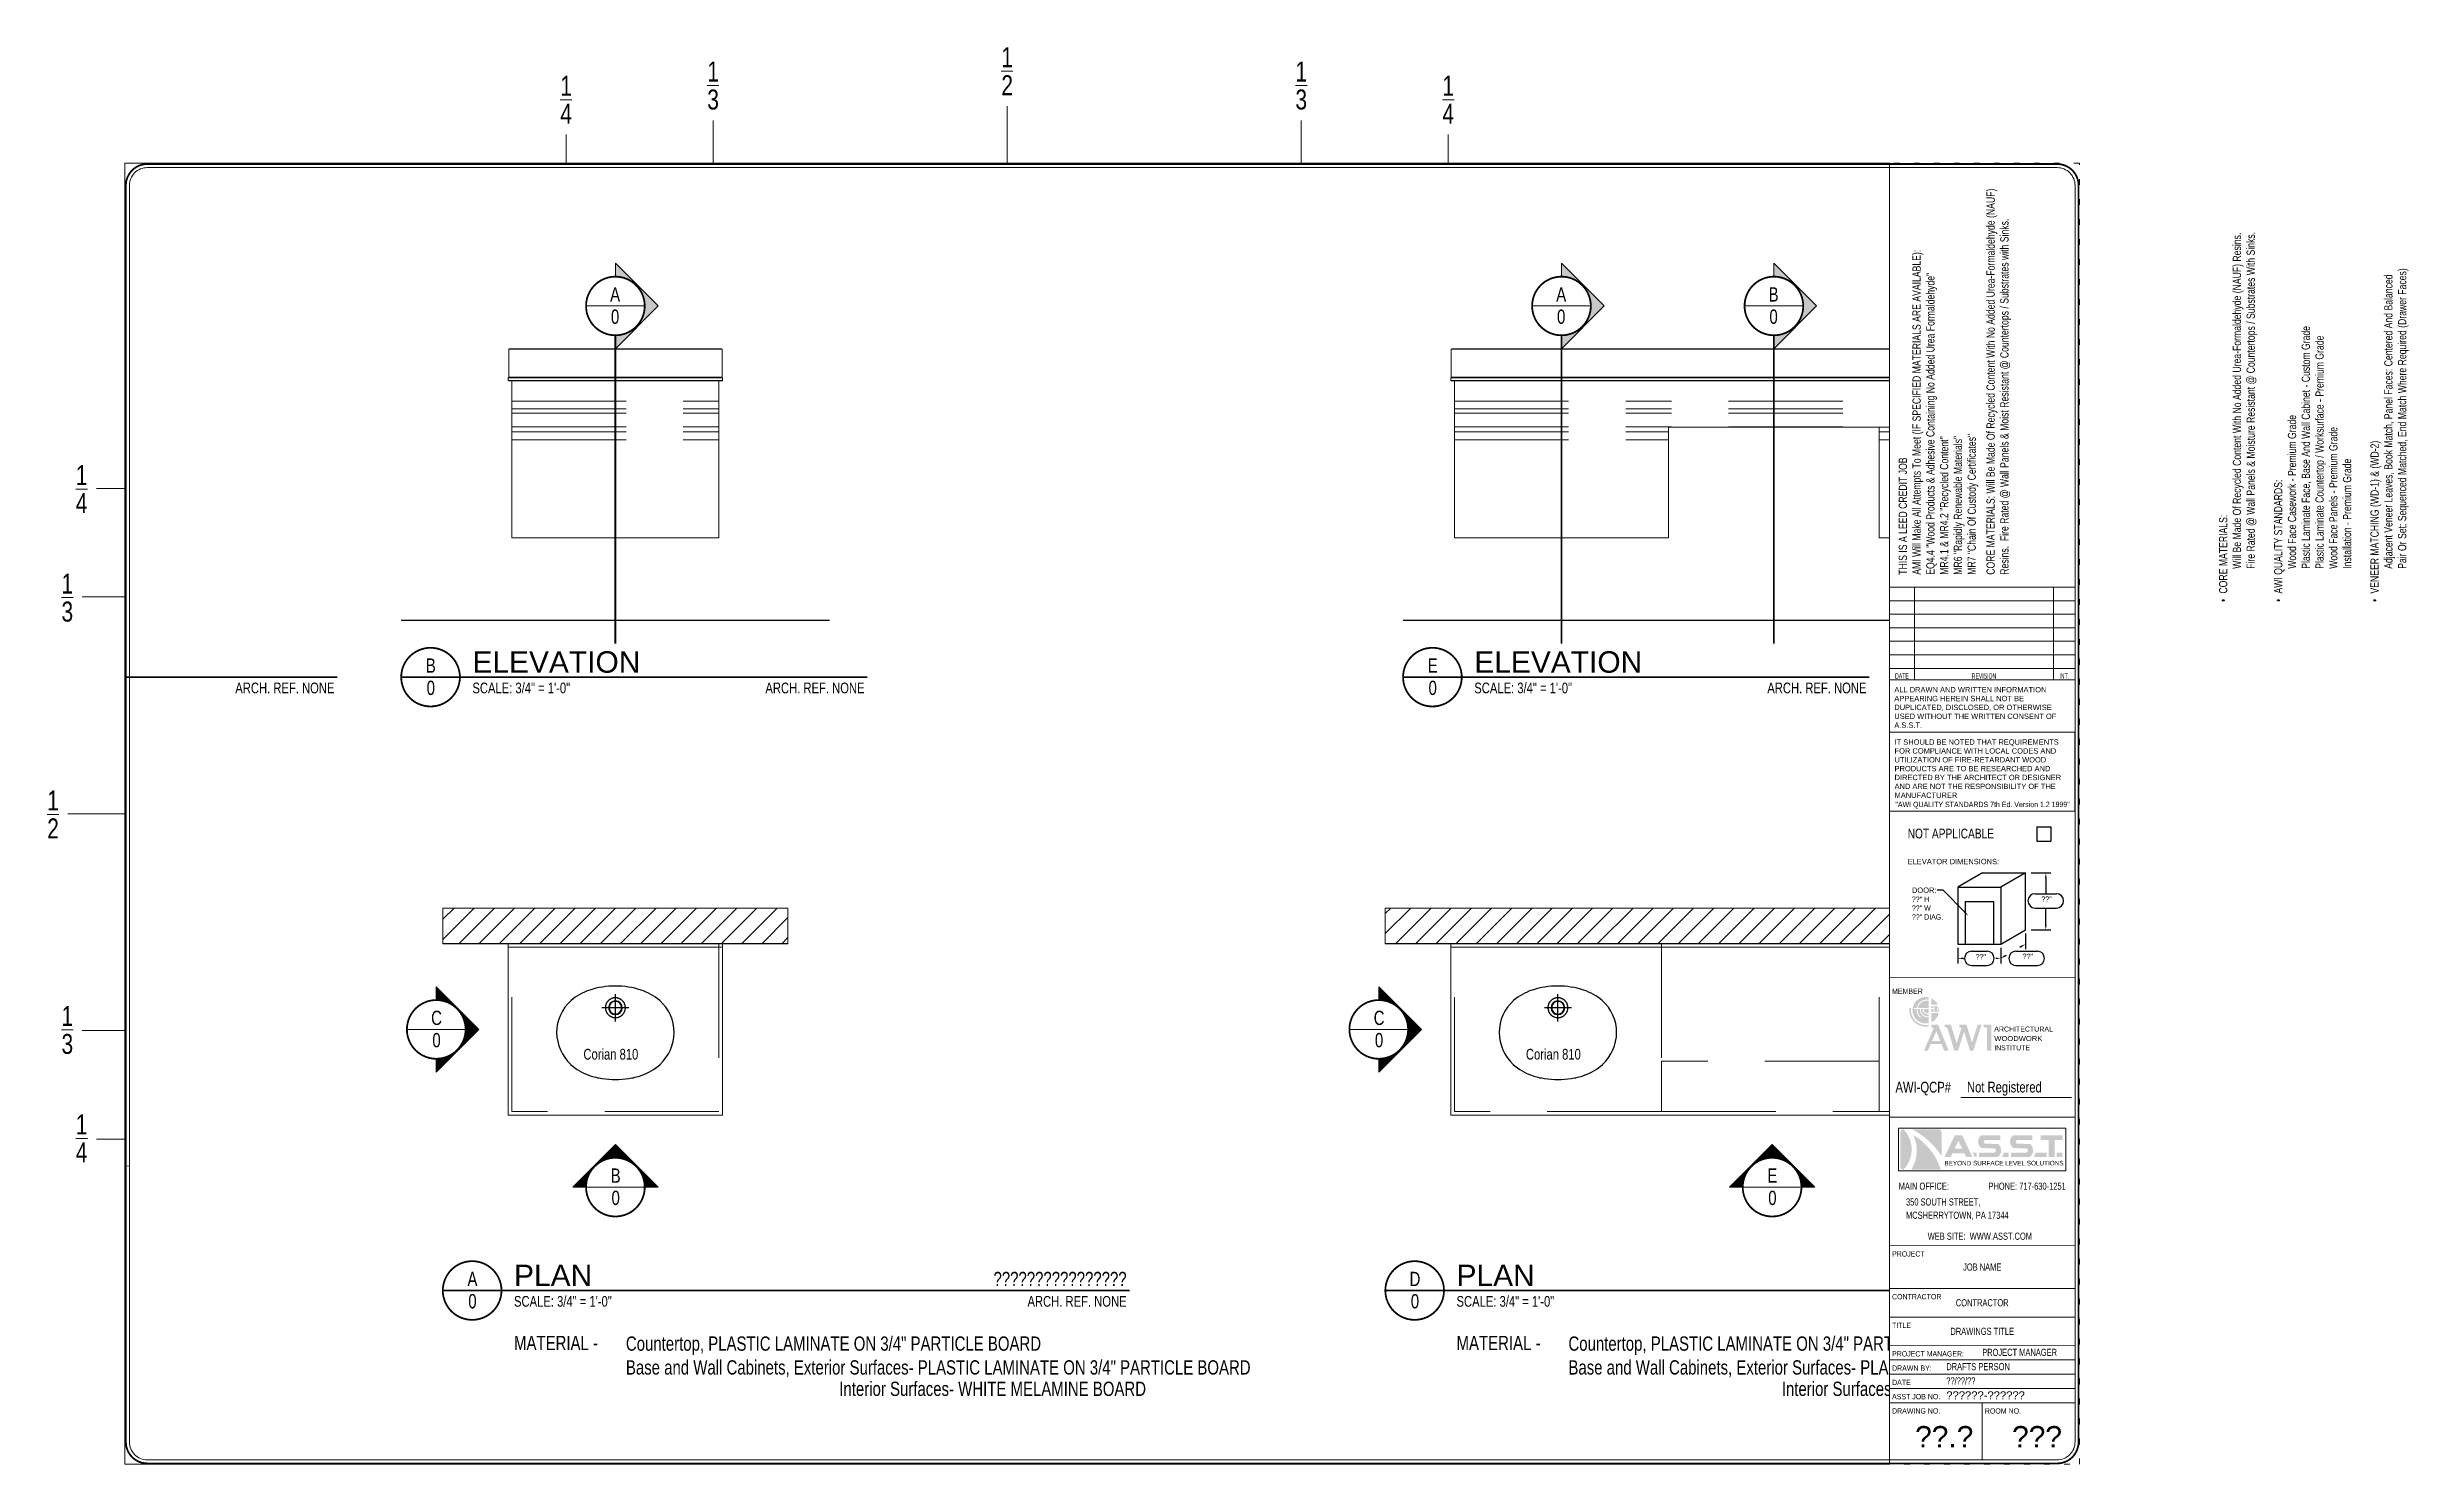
# Paper-space layout '01' of a CAD drawing. Header units: inches. Extents: x -1.4 to 40, y 0 to 24.8.
# The model-space entities are those that its viewports show. They can reach past a viewport. Long polylines and large blocks are cut down to what shows.
import ezdxf
from ezdxf.enums import TextEntityAlignment as Align

# ---------------------------------------------------------------- set-up
doc = ezdxf.new("R2010")
doc.units = ezdxf.units.IN
doc.header["$MEASUREMENT"] = 0
for name, pattern in [('CENTER', [2, 1.25, -0.25, 0.25, -0.25]), ('DASHDOT2', [0.5, 0.25, -0.125, 0, -0.125]), ('DOT', [0.25, 0, -0.25]), ('HIDDEN', [0.375, 0.25, -0.125]), ('HIDDEN2', [0.1875, 0.125, -0.0625])]:
    doc.linetypes.add(name, pattern=pattern)
doc.layers.get('Defpoints').update_dxf_attribs({"color": 253})
for name, color, linetype in [('10', 7, 'Continuous'), ('Hatch', 3, 'Continuous'), ('Hidden', 3, 'HIDDEN'), ('Text', 7, 'Continuous')]:
    doc.layers.add(name, color=color, linetype=linetype)
doc.layers.add('Key-in', color=5, linetype='HIDDEN2', lineweight=20)
doc.layers.add('Object lines', color=7, linetype='Continuous', lineweight=35)
doc.styles.add('AMI_T04', font='ARIALUNI.TTF', dxfattribs={"width": 0.75, "height": 0.5})
doc.styles.add('BOLD', font='ARIALUNI.TTF', dxfattribs={"height": 0.125})
doc.styles.add('ITALICC', font='ARIALUNI.TTF')
doc.styles.add('ROMAND', font='ARIALUNI.TTF', dxfattribs={"height": 0.125})
doc.styles.get("Standard").update_dxf_attribs({"font": 'ARIALUNI.TTF', "width": 0.75, "height": 1})
doc.styles.add('TETILE-6', font='ARIALUNI.TTF', dxfattribs={"height": 0.75})
doc.styles.add('TITLE', font='ARIALUNI.TTF', dxfattribs={"width": 0.75, "height": 0.125})

# ---------------------------------------------------------------- blocks, each defined once
blk = doc.blocks.new('A$C341531D7')
at = {"lineweight": 18}
h = blk.add_hatch(color=1, dxfattribs=at)
h.dxf.hatch_style = 1
h.paths.add_polyline_path([(0.092, -0.02, 0.414214), (0.032, -0.079), (0.032, -0.748, 0.414214), (0.092, -0.808, 0.407989)])
h.paths.add_polyline_path([(0.834, -0.079, 0.414214), (0.775, -0.02), (0.253, -0.02, -0.134756), (0.834, -0.541)])
h = blk.add_hatch(color=256, dxfattribs=at)
h.dxf.hatch_style = 1
h.paths.add_polyline_path([(0.284, -0.133, -0.261632), (0.243, -0.808), (0.82, -0.808, 0.182883)])
h = blk.add_hatch(color=256, dxfattribs=at)
h.dxf.hatch_style = 1
h.paths.add_polyline_path([(1.235, -0.139), (1.091, -0.139), (0.89, -0.564), (1.011, -0.564), (1.046, -0.491), (1.28, -0.491), (1.314, -0.564), (1.435, -0.564)])
h.paths.add_polyline_path([(1.238, -0.401), (1.088, -0.401), (1.163, -0.242)], flags=16)
h.paths.add_polyline_path([(1.515, -0.474), (1.437, -0.474), (1.479, -0.564), (1.515, -0.564)])
h.paths.add_polyline_path([(1.938, -0.31), (1.695, -0.301, -0.922814), (1.682, -0.229), (1.978, -0.229), (1.978, -0.139), (1.607, -0.139, 0.501899), (1.607, -0.385), (1.849, -0.395, -0.917256), (1.864, -0.474), (1.562, -0.474), (1.562, -0.564), (1.927, -0.564, 0.489974)])
h.paths.add_polyline_path([(2.138, -0.474), (2.045, -0.474, -0.116798), (2.004, -0.564), (2.138, -0.564)])
h.paths.add_polyline_path([(2.559, -0.31), (2.317, -0.301, -0.922814), (2.303, -0.229), (2.6, -0.229), (2.6, -0.139), (2.228, -0.139, 0.501899), (2.228, -0.385), (2.471, -0.395, -0.917256), (2.486, -0.474), (2.184, -0.474), (2.184, -0.564), (2.548, -0.564, 0.489974)])
h.paths.add_polyline_path([(2.878, -0.474), (2.666, -0.474, -0.116798), (2.626, -0.564), (2.878, -0.564)])
h.paths.add_polyline_path([(3.035, -0.229), (3.188, -0.229), (3.188, -0.139), (2.76, -0.139), (2.76, -0.229), (2.919, -0.229), (2.919, -0.564), (3.035, -0.564)])
h.paths.add_polyline_path([(3.187, -0.474), (3.071, -0.474), (3.071, -0.564), (3.187, -0.564)], flags=17)
at = {"layer": 'Defpoints', "lineweight": 18}
blk.add_lwpolyline([(0, 0), (3.25, 0), (3.25, -0.83), (0, -0.83)], close=True, dxfattribs=at)
at = {"lineweight": 18, "insert": (0.89, -0.636), "char_height": 0.0886, "attachment_point": 1, "style": 'ITALICC'}
blk.add_mtext_dynamic_manual_height_columns('BEYOND SURFACE LEVEL SOLUTIONS', width=2.35951, gutter_width=0.625, heights=[0], dxfattribs=at)
blk = doc.blocks.new('TITLE BLOCK')
at = {"layer": 'Text', "lineweight": 18}
h = blk.add_hatch(color=8, dxfattribs=at)
h.paths.add_polyline_path([(-2.558, 8.087), (-2.595, 8.087), (-2.595, 8.049), (-2.558, 8.049)])
h.paths.add_polyline_path([(-2.595, 8.032), (-2.595, 7.981), (-2.558, 7.981), (-2.558, 8.032)])
h.paths.add_polyline_path([(-2.491, 8.087), (-2.54, 8.087), (-2.54, 7.981), (-2.491, 7.981)])
h.paths.add_polyline_path([(-2.473, 7.981), (-2.462, 7.981, 0.116291), (-2.473, 8.087)])
h.paths.add_polyline_path([(-2.595, 7.963), (-2.595, 7.799, 0.23887), (-2.465, 7.963)])
h.paths.add_polyline_path([(-2.595, 8.105), (-2.491, 8.105), (-2.491, 8.125, 0.155626), (-2.595, 8.22)])
h.paths.add_polyline_path([(-2.793, 8.032), (-2.833, 8.032, 0.246007), (-2.775, 7.889), (-2.786, 7.875, -0.243238), (-2.851, 8.032), (-2.897, 8.032), (-2.897, 8.049), (-2.848, 8.049, -0.405162), (-2.639, 8.197), (-2.639, 8.236, 1.262131), (-2.639, 7.784), (-2.639, 7.888, -0.494327)])
h.paths.add_polyline_path([(-2.639, 7.906), (-2.639, 7.941, -0.549102), (-2.741, 8.032), (-2.775, 8.032, 0.507276)], flags=17)
h.paths.add_polyline_path([(-2.639, 8.032), (-2.723, 8.032, 0.591049), (-2.639, 7.96)], flags=16)
h.paths.add_polyline_path([(-2.639, 8.049), (-2.639, 8.179, 0.404064), (-2.83, 8.049)], flags=17)
h.paths.add_polyline_path([(-2.639, 7.728), (-2.639, 7.756, -0.475909), (-2.951, 8.01), (-2.951, 8.049), (-2.979, 8.049), (-2.979, 8.01, 0.469811)])
h = blk.add_hatch(color=8, dxfattribs=at)
h.paths.add_polyline_path([(-2.418, 7.422), (-2.37, 7.303), (-2.29, 7.303), (-2.475, 7.757), (-2.595, 7.757), (-2.595, 7.709), (-2.576, 7.709, -0.540921), (-2.559, 7.682), (-2.724, 7.303), (-2.655, 7.303), (-2.603, 7.422)])
h.paths.add_polyline_path([(-2.438, 7.471), (-2.581, 7.471), (-2.507, 7.641)], flags=16)
h.paths.add_polyline_path([(-2.252, 7.757), (-2.358, 7.757), (-2.358, 7.709), (-2.331, 7.709, -0.328666), (-2.312, 7.695), (-2.191, 7.303), (-2.125, 7.303), (-2.021, 7.638), (-1.917, 7.303), (-1.858, 7.303), (-1.717, 7.757), (-1.782, 7.757), (-1.881, 7.441), (-1.979, 7.757), (-2.106, 7.757), (-2.106, 7.709), (-2.09, 7.709, -0.505269), (-2.072, 7.684), (-2.151, 7.43)])
h.paths.add_polyline_path([(-1.617, 7.303), (-1.546, 7.303), (-1.546, 7.757), (-1.675, 7.757), (-1.675, 7.709), (-1.637, 7.709, -0.414214), (-1.617, 7.69)])
at = {"layer": 'Text'}
for p, q in [((-0.749, 11.222), (-0.499, 11.222)), ((-0.749, 11.222), (-0.499, 11.222)), ((-0.749, 11.222), (-0.749, 10.972)), ((-0.749, 11.222), (-0.749, 10.972)), ((-0.499, 11.222), (-0.499, 10.972)), ((-0.499, 11.222), (-0.499, 10.972)), ((-0.749, 10.972), (-0.499, 10.972)), ((-1.696, 10.416), (-2.129, 10.166)), ((-1.696, 10.416), (-0.946, 10.416)), ((-0.946, 10.416), (-1.379, 10.166)), ((-0.946, 9.416), (-0.946, 10.416)), ((-0.946, 9.416), (-0.946, 10.416)), ((-0.844, 10.416), (-0.5, 10.416)), ((-0.844, 10.416), (-0.5, 10.416)), ((-2.385, 10.112), (-2.494, 10.112)), ((-2.385, 10.112), (-2.494, 10.112)), ((-2.01, 9.727), (-2.385, 10.112)), ((-2.129, 10.166), (-1.379, 10.166)), ((-2.129, 10.166), (-2.129, 9.166)), ((-1.379, 10.166), (-1.379, 9.166)), ((-0.778, 10.05), (-0.403, 10.05)), ((-0.59, 10.326), (-0.59, 10.05)), ((-2.004, 9.916), (-2.004, 9.166)), ((-2.004, 9.916), (-2.004, 9.166)), ((-2.004, 9.916), (-1.504, 9.916)), ((-2.004, 9.916), (-1.504, 9.916)), ((-1.504, 9.916), (-1.504, 9.166)), ((-0.778, 9.8), (-0.403, 9.8)), ((-0.59, 9.506), (-0.59, 9.8)), ((-2.129, 9.166), (-1.379, 9.166)), ((-2.129, 9.166), (-1.379, 9.166)), ((-2.129, 9.103), (-2.129, 8.829)), ((-2.129, 9.103), (-2.129, 8.829)), ((-1.379, 9.166), (-0.946, 9.416)), ((-1.379, 9.166), (-0.946, 9.416)), ((-1.379, 9.103), (-1.379, 8.829)), ((-1.379, 9.103), (-1.379, 8.829)), ((-1.024, 9.124), (-1.046, 9.111)), ((-1.024, 9.124), (-1.046, 9.111)), ((-0.946, 9.353), (-0.946, 9.079)), ((-0.946, 9.353), (-0.946, 9.079)), ((-0.844, 9.416), (-0.5, 9.416)), ((-0.844, 9.416), (-0.5, 9.416)), ((-2.039, 8.919), (-2.013, 8.919)), ((-2.039, 8.919), (-2.013, 8.919)), ((-1.888, 9.044), (-1.619, 9.044)), ((-1.888, 8.794), (-1.619, 8.794)), ((-1.301, 8.964), (-1.278, 8.977)), ((-1.301, 8.964), (-1.278, 8.977)), ((-1.112, 9.044), (-0.737, 9.044)), ((-1.112, 8.794), (-0.737, 8.794))]:
    blk.add_line(p, q, dxfattribs=at)
at = {"layer": 'Text', "color": 1, "lineweight": 13}
blk.add_line((-2.078, 6.485), (-0.142, 6.485), dxfattribs=at)
at = {"layer": 'Text'}
for centre, start, end in [((-0.778, 9.925), 90, 270), ((-0.403, 9.925), 270, 90), ((-1.888, 8.919), 90, 270), ((-1.619, 8.919), 270, 90), ((-1.112, 8.919), 90, 270), ((-0.737, 8.919), 270, 90)]:
    blk.add_arc(centre, 0.125, start, end, dxfattribs=at)
for points in [[(-0.605, 10.326), (-0.575, 10.326), (-0.59, 10.416)], [(-0.605, 10.326), (-0.575, 10.326), (-0.59, 10.416)], [(-1.999, 9.738), (-2.021, 9.717), (-1.947, 9.663)], [(-1.999, 9.738), (-2.021, 9.717), (-1.947, 9.663)], [(-1.031, 9.137), (-1.016, 9.111), (-0.946, 9.169)], [(-1.031, 9.137), (-1.016, 9.111), (-0.946, 9.169)], [(-0.605, 9.506), (-0.575, 9.506), (-0.59, 9.416)], [(-0.605, 9.506), (-0.575, 9.506), (-0.59, 9.416)], [(-2.039, 8.934), (-2.039, 8.904), (-2.129, 8.919)], [(-2.039, 8.934), (-2.039, 8.904), (-2.129, 8.919)], [(-1.469, 8.934), (-1.469, 8.904), (-1.379, 8.919)], [(-1.469, 8.934), (-1.469, 8.904), (-1.379, 8.919)], [(-1.308, 8.977), (-1.293, 8.951), (-1.379, 8.919)], [(-1.308, 8.977), (-1.293, 8.951), (-1.379, 8.919)]]:
    blk.add_solid(points, dxfattribs=at)
at = {"lineweight": 18, "xscale": 0.9, "yscale": 0.9, "zscale": 0.9}
blk.add_blockref('A$C341531D7', (-3.166, 5.946), dxfattribs=at)
at = {"layer": 'Text', "lineweight": 13, "style": 'BOLD'}
for s, height, p in [('ALL DRAWN AND WRITTEN INFORMATION', 0.09375, (-3.242, 13.576)), ('APPEARING HEREIN SHALL NOT BE', 0.09375, (-3.242, 13.421)), ('DUPLICATED, DISCLOSED, OR OTHERWISE', 0.09375, (-3.242, 13.266)), ('A.S.S.T.', 0.0938, (-3.242, 12.955)), ('USED WITHOUT THE WRITTEN CONSENT OF', 0.09375, (-3.242, 13.11)), ('UTILIZATION OF FIRE-RETARDANT WOOD', 0.09375, (-3.238, 12.349)), ('FOR COMPLIANCE WITH LOCAL CODES AND', 0.09375, (-3.238, 12.504)), ('IT SHOULD BE NOTED THAT REQUIREMENTS', 0.09375, (-3.238, 12.659)), ('PRODUCTS ARE TO BE RESEARCHED AND', 0.09375, (-3.238, 12.194)), ('DIRECTED BY THE ARCHITECT OR DESIGNER', 0.09375, (-3.238, 12.039)), ('AND ARE NOT THE RESPONSIBILITY OF THE', 0.09375, (-3.238, 11.883)), ('MANUFACTURER', 0.09375, (-3.238, 11.728))]:
    blk.add_text(s, height=height, dxfattribs=at).set_placement(p)
at = {"layer": 'Text', "color": 1, "lineweight": 13, "width": 0.55}
for s, p in [('DATE', (-3.109, 13.816)), ('REVISION', (-1.672, 13.816)), ('INT.', (-0.266, 13.816))]:
    blk.add_text(s, height=0.0938, dxfattribs=at).set_placement(p, align=Align.CENTER)
at = {"layer": 'Text', "lineweight": 13, "style": 'TITLE', "width": 0.75}
blk.add_text('"AWI QUALITY STANDARDS 7th Ed. Version 1.2 1999"', height=0.09375, dxfattribs=at).set_placement((-3.223, 11.567))
at = {"layer": 'Text', "style": 'ITALICC', "width": 0.75}
blk.add_text('NOT APPLICABLE', height=0.16968, dxfattribs=at).set_placement((-3.008, 11.019))
at = {"layer": 'Text', "style": 'ROMAND'}
for s, height, p in [('ELEVATOR DIMENSIONS:', 0.09375, (-3.008, 10.567)), ('DOOR:', 0.0938, (-2.933, 10.065))]:
    blk.add_text(s, height=height, dxfattribs=at).set_placement(p)
at = {"layer": 'Text', "color": 1, "lineweight": 13, "width": 0.75}
for s, height, p in [('MEMBER', 0.0938, (-3.282, 8.297)), ('PROJECT', 0.0938, (-3.282, 3.698)), ('CONTRACTOR', 0.0938, (-3.282, 2.948)), ('TITLE', 0.0938, (-3.282, 2.448)), ('PROJECT MANAGER:', 0.09375, (-3.282, 1.948)), ('DRAWN BY:', 0.0938, (-3.282, 1.698)), ('ASST JOB NO.', 0.09375, (-3.282, 1.198)), ('DATE', 0.0938, (-3.282, 1.448)), ('DRAWING NO.', 0.09375, (-3.282, 0.948)), ('ROOM NO.', 0.0938, (-1.657, 0.948))]:
    blk.add_text(s, height=height, dxfattribs=at).set_placement(p)
at = {"layer": 'Text', "color": 8, "lineweight": 18, "style": 'TETILE-6'}
for s, height, width, p, p2 in [('ARCHITECTURAL', 0.08789, 0.995567, (-1.492, 7.637), (-0.466, 7.637)), ('WOODWORK', 0.0879, 1.082849, (-1.492, 7.471), (-0.65, 7.471)), ('INSTITUTE', 0.0879, 0.986899, (-1.492, 7.309), (-0.866, 7.309))]:
    blk.add_text(s, height=height, dxfattribs=dict(at, width=width)).set_placement(p, p2, align=Align.FIT)
at = {"layer": 'Text', "color": 1, "lineweight": 13, "width": 0.75}
for s, height, p in [('AWI-QCP#', 0.1875, (-2.736, 6.639)), ('WEB SITE:  WWW.ASST.COM', 0.125, (-1.744, 4.054))]:
    blk.add_text(s, height=height, dxfattribs=at).set_placement(p, align=Align.MIDDLE)
at = {"layer": 'Text', "color": 8, "lineweight": 13, "width": 0.75}
for s, p in [('MAIN OFFICE:                   PHONE: 717-630-1251', (-3.166, 4.93)), ('350 SOUTH STREET,', (-3.037, 4.654)), ('MCSHERRYTOWN, PA 17344', (-3.037, 4.421))]:
    blk.add_text(s, height=0.125, dxfattribs=at).set_placement(p, align=Align.MIDDLE_LEFT)
blk = doc.blocks.new('A$C75D17F70')
at = {"layer": 'Key-in', "color": 2, "linetype": 'Continuous', "lineweight": 18}
for p in [(0, 1.75), (0, 1.25), (-1.75, 0), (-1.25, 0), (-0.75, 0), (0, 0.75), (0, 0), (0.75, 0), (1.25, 0), (1.75, 0), (0, -0.75), (0, -1.25), (0, -1.75)]:
    blk.add_point(p, dxfattribs=at)
blk = doc.blocks.new('*U89')
at = {"layer": '10', "linetype": 'Continuous'}
for centre, major_axis, start_param, end_param in [((-2.38, -3.43), (0, -5.85), 3.854075, 4.72122), ((-1.15, -4.91), (0, -7.78), 3.462316, 3.850012), ((-0.11, -8.11), (0, -11.14), 3.131476, 3.46003), ((0, 0), (0, -0.959), 0, 6.283175), ((0, 0), (0, -0.894), 0, 6.283175), ((0.11, -8.11), (0, 11.14), 5.964748, 6.293302), ((1.15, -4.91), (0, 7.78), 5.574766, 5.962462), ((2.38, -3.43), (0, 5.85), 4.703558, 5.570703), ((-2, -3.39), (0, -6.23), 4.725916, 5.529821), ((2, -3.39), (0, 6.23), 3.894957, 4.698862), ((-1.32, -2.58), (0, -7.29), 5.536268, 5.964129), ((-0.56, -0.36), (0, -9.64), 5.961498, 6.147802), ((0.03, 3.76), (0, -13.8), 6.145856, 6.280801), ((-0.03, 3.76), (0, 13.8), 3.143977, 3.278922), ((0.56, -0.36), (0, 9.64), 3.276976, 3.46328), ((1.32, -2.58), (0, 7.29), 3.460649, 3.88851)]:
    blk.add_ellipse(centre, major_axis=major_axis, ratio=0.999511, start_param=start_param, end_param=end_param, dxfattribs=at)
for points, knots in [([(0.08, 1.39), (0.05, 1.39), (-0.01, 1.39), (-0.1, 1.39), (-0.18, 1.38), (-0.25, 1.37), (-0.32, 1.36), (-0.4, 1.34), (-0.48, 1.31), (-0.57, 1.27), (-0.66, 1.23), (-0.76, 1.17), (-0.85, 1.1), (-0.95, 1.02), (-1.04, 0.93), (-1.11, 0.84), (-1.18, 0.76), (-1.23, 0.67), (-1.28, 0.57), (-1.32, 0.47), (-1.35, 0.36), (-1.38, 0.25), (-1.39, 0.16), (-1.4, 0.08), (-1.4, 0.03), (-1.4, 0)], [0, 0, 0, 0, 0.042198, 0.07968, 0.113078, 0.144629, 0.176823, 0.210996, 0.248435, 0.290372, 0.337189, 0.386632, 0.438571, 0.494804, 0.552153, 0.602591, 0.648109, 0.692395, 0.738741, 0.790089, 0.842757, 0.889239, 0.930291, 0.966877, 1, 1, 1, 1]), ([(1.4, 0), (1.4, 0.03), (1.4, 0.08), (1.39, 0.16), (1.38, 0.25), (1.35, 0.36), (1.32, 0.46), (1.28, 0.57), (1.23, 0.67), (1.17, 0.76), (1.11, 0.85), (1.04, 0.93), (0.96, 1.01), (0.86, 1.09), (0.77, 1.16), (0.67, 1.22), (0.57, 1.27), (0.47, 1.31), (0.36, 1.35), (0.26, 1.37), (0.17, 1.38), (0.11, 1.39), (0.08, 1.39)], [0, 0, 0, 0, 0.036174, 0.07551, 0.119045, 0.167956, 0.221928, 0.276802, 0.329212, 0.379673, 0.42972, 0.481701, 0.538248, 0.59848, 0.656082, 0.709119, 0.758974, 0.811189, 0.866318, 0.916486, 0.960607, 1, 1, 1, 1]), ([(-1.4, 0), (-1.4, -0.01), (-1.4, -0.05), (-1.4, -0.09), (-1.39, -0.14), (-1.38, -0.19), (-1.37, -0.26), (-1.36, -0.32), (-1.34, -0.4), (-1.31, -0.48), (-1.28, -0.56), (-1.24, -0.64), (-1.19, -0.72), (-1.14, -0.81), (-1.07, -0.89), (-1, -0.97), (-0.93, -1.04), (-0.85, -1.1), (-0.78, -1.15), (-0.7, -1.2), (-0.61, -1.25), (-0.5, -1.3), (-0.38, -1.34), (-0.23, -1.38), (-0.13, -1.39), (-0.07, -1.39)], [0, 0, 0, 0, 0.019836, 0.041551, 0.065451, 0.091835, 0.121007, 0.153274, 0.188963, 0.228223, 0.270163, 0.31328, 0.358287, 0.405844, 0.456315, 0.509319, 0.557475, 0.600147, 0.642319, 0.687071, 0.736603, 0.792315, 0.853985, 0.922751, 1, 1, 1, 1]), ([(-0.07, -1.39), (-0.02, -1.39), (0.08, -1.39), (0.22, -1.38), (0.35, -1.35), (0.46, -1.32), (0.55, -1.28), (0.64, -1.23), (0.71, -1.19), (0.78, -1.15), (0.83, -1.11), (0.89, -1.07), (0.93, -1.03), (0.99, -0.98), (1.04, -0.93), (1.09, -0.86), (1.15, -0.79), (1.21, -0.7), (1.26, -0.59), (1.31, -0.48), (1.36, -0.34), (1.39, -0.17), (1.4, -0.06), (1.4, 0)], [0, 0, 0, 0, 0.069703, 0.132234, 0.188556, 0.23953, 0.285998, 0.328372, 0.365994, 0.399276, 0.429533, 0.458125, 0.486498, 0.516401, 0.549642, 0.58668, 0.627807, 0.674003, 0.726187, 0.784435, 0.848745, 0.919998, 1, 1, 1, 1])]:
    blk.add_open_spline(points, degree=3, knots=knots, dxfattribs=at)
at = {"layer": 'Defpoints', "linetype": 'CENTER'}
for p, q in [((1.9, 0), (-1.89, 0)), ((0, -1.91), (0, 1.91))]:
    blk.add_line(p, q, dxfattribs=at)
at = {"layer": 'Defpoints'}
blk.add_point((0, 0), dxfattribs=at)
at = {"layer": 'Defpoints', "insert": (-4.48, -5.76), "char_height": 1.5, "width": 11.2599, "attachment_point": 1}
blk.add_mtext('Corian 810', dxfattribs=at)
blk = doc.blocks.new('*U104')
at = {"layer": 'Key-in', "linetype": 'Continuous'}
h = blk.add_hatch(dxfattribs=at)
h.set_pattern_fill('ANSI37', scale=0.0625, style=0)
h.set_pattern_definition([(45, (-4e-08, -0.626626), (-0.00552427, 0.00552427), []), (135, (-4e-08, -0.626626), (-0.00552427, -0.00552427), [])])
h.paths.add_polyline_path([(0, 0.374), (-0.374, 0), (-0.257, 0), (-0.257, 0), (-0.257, 0, -0.414214), (0, 0.257, -0.414214), (0.257, 0), (0.374, 0)])
at = {"layer": 'Key-in', "color": 7, "linetype": 'Continuous'}
for p, q in [((0, 0.374), (-0.374, 0)), ((0, 0.374), (0.374, 0)), ((-0.256, 0), (-0.374, 0)), ((0.256, 0), (0.374, 0))]:
    blk.add_line(p, q, dxfattribs=at)
at = {"layer": 'Key-in', "color": 7, "linetype": 'Continuous', "const_width": 0.0156}
blk.add_lwpolyline([(0, 0.257, 1), (0, -0.257, 1), (0, 0.257, 1)], format="xyb", dxfattribs=at)
at = {"layer": 'Key-in', "color": 7, "linetype": 'Continuous'}
blk.add_circle((0, 0), 0.256, dxfattribs=at)
blk = doc.blocks.new('*U106')
at = {"layer": 'Key-in', "linetype": 'Continuous'}
h = blk.add_hatch(dxfattribs=at)
h.set_pattern_fill('ANSI37', scale=0.0625, angle=-90, style=0)
h.set_pattern_definition([(315, (-0.626626, 6e-08), (0.00552427, 0.00552427), []), (45, (-0.626626, 6e-08), (-0.00552427, 0.00552427), [])])
h.paths.add_polyline_path([(0.374, 0), (0, 0.374), (0, 0.257), (0, 0.257), (0, 0.257, -0.414214), (0.257, 0, -0.414214), (0, -0.257), (0, -0.374)])
at = {"layer": 'Key-in', "color": 7, "linetype": 'Continuous'}
for p, q in [((0, 0.256), (0, 0.374)), ((0.374, 0), (0, 0.374)), ((0.374, 0), (0, -0.374)), ((0, -0.256), (0, -0.374))]:
    blk.add_line(p, q, dxfattribs=at)
at = {"layer": 'Key-in', "color": 7, "linetype": 'Continuous', "const_width": 0.0156}
blk.add_lwpolyline([(0.257, 0, 1), (-0.257, 0, 1), (0.257, 0, 1)], format="xyb", dxfattribs=at)
at = {"layer": 'Key-in', "color": 7, "linetype": 'Continuous'}
blk.add_circle((0, 0), 0.256, dxfattribs=at)

msp = doc.modelspace()

# ---------------------------------------------------------------- hatches: boundary and pattern name
at = {"layer": 'Hatch', "lineweight": 18}
h = msp.add_hatch(dxfattribs=at)
h.set_pattern_fill('ANSI31', color=6, scale=16)
h.set_pattern_definition([(45, (0, -33.0923), (-1.4142136, 1.4142136), [])])
h.paths.add_polyline_path([(149.91774, 387.10244), (149.91774, 382.10244), (198.26213, 382.10244), (198.26213, 387.10244)])
h = msp.add_hatch(dxfattribs=at)
h.set_pattern_fill('ANSI31', color=6, scale=16)
h.set_pattern_definition([(45, (40.6744, -33.0923), (-1.4142136, 1.4142136), [])])
h.paths.add_polyline_path([(381.09964, 382.10244), (381.09964, 382.10244), (381.09964, 358.60244), (381.09964, 341.53243), (386.09964, 341.53243), (386.09964, 387.10244), (281.92745, 387.10244), (281.92745, 382.10244)])
at = {"layer": 'Key-in', "linetype": 'Continuous'}
for points in [[(174.08993, 475.54342), (174.08993, 477.42183), (180.07716, 471.4346), (174.08993, 465.44737), (174.08993, 467.32579, 0.414213564), (178.19875, 471.4346, 0.414213542)], [(306.59964, 475.54342), (306.59964, 477.42183), (312.58687, 471.4346), (306.59964, 465.44737), (306.59964, 467.32579, 0.414213564), (310.70845, 471.4346, 0.414213542)], [(336.34964, 475.54342), (336.34964, 477.42183), (342.33687, 471.4346), (336.34964, 465.44737), (336.34964, 467.32579, 0.414213564), (340.45845, 471.4346, 0.414213542)]]:
    msp.add_hatch(color=7, dxfattribs=at).paths.add_polyline_path(points)

# ---------------------------------------------------------------- linework, layer by layer
at = {"linetype": 'Continuous'}
for p, q in [((144.08994, 427.44737), (204.08994, 427.44737)), ((284.4127, 427.44737), (381.09964, 427.44737)), ((198.26213, 382.10244), (149.91774, 382.10244)), ((381.09964, 382.10244), (281.92745, 382.10244))]:
    msp.add_line(p, q, dxfattribs=at)
at = {"layer": '10', "lineweight": 18}
for p, q in [((189.02744, 465.38487), (159.15244, 465.38487)), ((381.09964, 465.38487), (291.16214, 465.38487)), ((159.08994, 461.38487), (189.08994, 461.38487)), ((159.08994, 461.00987), (189.08994, 461.00987)), ((291.09964, 461.38487), (381.09964, 461.38487)), ((291.09964, 461.00987), (381.09964, 461.00987)), ((321.59964, 438.94737), (321.59964, 454.44737)), ((321.59964, 454.44737), (381.09964, 454.44737)), ((351.09964, 438.94737), (351.09964, 454.44737))]:
    msp.add_line(p, q, dxfattribs=at)
at = {"layer": '10', "color": 3, "linetype": 'DASHDOT2', "lineweight": 18}
for p, q in [((159.58994, 458.08722), (188.58994, 458.08722)), ((159.58994, 457.04889), (188.58994, 457.04889)), ((291.59964, 458.08722), (381.09964, 458.08722)), ((291.59964, 457.04889), (381.09964, 457.04889)), ((159.58994, 456.4156), (188.58994, 456.4156)), ((159.58994, 454.49496), (188.58994, 454.49496)), ((159.58994, 453.80955), (188.58994, 453.80955)), ((291.59964, 456.4156), (381.09964, 456.4156)), ((291.59964, 454.49496), (381.09964, 454.49496)), ((291.59964, 453.80955), (321.59964, 453.80955)), ((351.09964, 453.80955), (381.09964, 453.80955)), ((159.58994, 452.70158), (188.58994, 452.70158)), ((291.59964, 452.70158), (321.59964, 452.70158)), ((351.09964, 452.70158), (381.09964, 452.70158))]:
    msp.add_line(p, q, dxfattribs=at)
at = {"layer": '10', "lineweight": 18}
for points in [[(189.02744, 461.44737), (159.15244, 461.44737), (159.15244, 465.38487), (159.21494, 465.44737), (188.96494, 465.44737), (189.02744, 465.38487)], [(381.09964, 461.44737), (291.16214, 461.44737), (291.16214, 465.38487), (291.22464, 465.44737), (381.09964, 465.44737), (381.09964, 465.38487)], [(189.02744, 461.44737), (159.15244, 461.44737), (159.08994, 461.38487), (159.08994, 461.00987), (159.15244, 460.94737), (189.02744, 460.94737), (189.08994, 461.00987), (189.08994, 461.38487)], [(188.58994, 460.94737), (159.58994, 460.94737), (159.58994, 438.94737), (188.58994, 438.94737)], [(381.09964, 461.44737), (291.16214, 461.44737), (291.09964, 461.38487), (291.09964, 461.00987), (291.16214, 460.94737), (381.09964, 460.94737), (381.09964, 461.00987), (381.09964, 461.38487)], [(159.08994, 358.10244), (159.08994, 382.10244), (189.08994, 382.10244), (189.08994, 358.10244)], [(159.08994, 381.60244), (159.08994, 382.10244), (189.08994, 382.10244), (189.08994, 381.60244)], [(291.09964, 358.10244), (291.09964, 382.10244), (381.09964, 382.10244), (381.09964, 358.10244)], [(291.09964, 381.60244), (291.09964, 382.10244), (381.09964, 382.10244), (381.09964, 381.60244)]]:
    msp.add_lwpolyline(points, close=True, dxfattribs=at)
msp.add_lwpolyline([(351.09964, 438.94737), (381.09964, 438.94737), (381.09964, 460.94737), (291.59964, 460.94737), (291.59964, 438.94737), (321.59964, 438.94737)], dxfattribs=at)
at = {"layer": 'Defpoints', "lineweight": 18}
for p, q in [((198.26213, 387.10244), (149.91774, 387.10244)), ((149.91774, 387.10244), (149.91774, 382.10244)), ((198.26213, 382.10244), (198.26213, 387.10244)), ((386.09964, 387.10244), (281.92745, 387.10244)), ((281.92745, 387.10244), (281.92745, 382.10244))]:
    msp.add_line(p, q, dxfattribs=at)
at = {"layer": 'Hidden', "lineweight": 18}
for points in [[(159.58994, 358.60244), (159.58994, 382.10244), (188.58994, 382.10244), (188.58994, 358.60244)], [(291.59964, 358.60244), (291.59964, 382.10244), (320.59964, 382.10244), (320.59964, 358.60244)], [(351.09964, 358.60244), (351.09964, 382.10244), (381.09964, 382.10244), (381.09964, 358.60244)], [(320.59964, 358.60244), (351.09964, 358.60244), (351.09964, 365.67261), (320.59964, 365.67261)]]:
    msp.add_lwpolyline(points, close=True, dxfattribs=at)
at = {"layer": 'Key-in', "color": 7, "linetype": 'Continuous'}
for p, q in [((180.07716, 471.4346), (174.08993, 477.42183)), ((174.08993, 475.54342), (174.08993, 477.42183)), ((312.58687, 471.4346), (306.59964, 477.42183)), ((306.59964, 475.54342), (306.59964, 477.42183)), ((342.33687, 471.4346), (336.34964, 477.42183)), ((336.34964, 475.54342), (336.34964, 477.42183)), ((178.19875, 471.4346), (169.98112, 471.4346)), ((180.07716, 471.4346), (174.08993, 465.44737)), ((310.70845, 471.4346), (302.49083, 471.4346)), ((312.58687, 471.4346), (306.59964, 465.44737)), ((340.45845, 471.4346), (332.24083, 471.4346)), ((342.33687, 471.4346), (336.34964, 465.44737)), ((144.8906, 370.10244), (153.10822, 370.10244)), ((144.8906, 370.10244), (153.10822, 370.10244)), ((276.9003, 370.10244), (285.11793, 370.10244)), ((276.90031, 370.10244), (285.11793, 370.10244)), ((169.98112, 348.01191), (178.19875, 348.01191)), ((169.98112, 348.01191), (178.19874, 348.01191)), ((331.99083, 348.01191), (340.20845, 348.01191)), ((331.99083, 348.01191), (340.20845, 348.01191))]:
    msp.add_line(p, q, dxfattribs=at)
at = {"layer": 'Key-in', "color": 7, "linetype": 'Continuous', "const_width": 0.25}
for points in [[(174.08993, 467.32579, -0.999999925), (174.08993, 475.54342, -0.999999925), (174.08993, 467.32579, -0.999999925)], [(306.59964, 467.32579, -0.999999925), (306.59964, 475.54342, -0.999999925), (306.59964, 467.32579, -0.999999925)], [(336.34964, 467.32579, -0.999999925), (336.34964, 475.54342, -0.999999925), (336.34964, 467.32579, -0.999999925)], [(152.30756, 419.44737, 0.999999925), (144.08994, 419.44737, 0.999999925), (152.30756, 419.44737, 0.999999925)], [(292.63032, 419.44737, 0.999999925), (284.4127, 419.44737, 0.999999925), (292.63032, 419.44737, 0.999999925)], [(158.13537, 333.53243, 0.999999925), (149.91774, 333.53243, 0.999999925), (158.13537, 333.53243, 0.999999925)], [(290.14507, 333.53243, 0.999999925), (281.92745, 333.53243, 0.999999925), (290.14507, 333.53243, 0.999999925)]]:
    msp.add_lwpolyline(points, format="xyb", dxfattribs=at)
for points in [[(174.08994, 467.32579), (174.08994, 424.11663)], [(306.59964, 467.32579), (306.59964, 424.11663)], [(336.34964, 467.32579), (336.34964, 424.11663)], [(69.84295, 419.44737), (135.14931, 419.44737)], [(144.08994, 419.44737), (209.3963, 419.44737)], [(284.4127, 419.44737), (349.71906, 419.44737)], [(149.91774, 333.53243), (246.10163, 333.53243)], [(281.92745, 333.53243), (378.11133, 333.53243)]]:
    msp.add_lwpolyline(points, dxfattribs=at)
at = {"layer": 'Key-in', "color": 7, "linetype": 'Continuous'}
for centre in [(174.08993, 471.4346), (306.59964, 471.4346), (336.34964, 471.4346)]:
    msp.add_circle(centre, 4.10881, dxfattribs=at)

# ---------------------------------------------------------------- block references
at = {"lineweight": 18, "xscale": 16, "yscale": 16, "zscale": 16}
for name, p in [('*U106', (148.99941, 370.10244)), ('*U106', (281.00912, 370.10244)), ('*U104', (174.08993, 348.01191)), ('*U104', (336.09964, 348.01191))]:
    msp.add_blockref(name, p, dxfattribs=at)
at = {"layer": 'Defpoints', "lineweight": 18, "xscale": 4, "yscale": 4, "zscale": 4}
msp.add_blockref('A$C75D17F70', (98.84295, 350.95921), dxfattribs=at)
at = {"layer": 'Object lines'}
for p in [(174.08947, 373.14128), (306.09917, 373.14128)]:
    msp.add_blockref('*U89', p, dxfattribs=at)

# ---------------------------------------------------------------- texts
at = {"layer": 'Key-in', "color": 7, "linetype": 'Continuous', "width": 0.75}
for s, p in [('A', (174.049, 472.05303)), ('A', (306.5587, 472.05303)), ('B', (336.3087, 472.05303)), ('0', (174.049, 468.93282)), ('0', (306.5587, 468.93282)), ('0', (336.3087, 468.93282)), ('B', (148.23968, 420.0658)), ('E', (288.56244, 420.0658)), ('0', (148.23968, 416.94559)), ('0', (288.56244, 416.94559)), ('C', (149.04035, 370.72086)), ('C', (281.05005, 370.72086)), ('0', (149.04035, 367.60065)), ('0', (281.05005, 367.60065)), ('B', (174.13087, 348.63034)), ('E', (336.14057, 348.63034)), ('0', (174.13087, 345.51012)), ('0', (336.14057, 345.51012)), ('A', (154.06749, 334.15085)), ('D', (286.0772, 334.15085)), ('0', (154.06749, 331.03064)), ('0', (286.0772, 331.03064))]:
    msp.add_text(s, height=2, dxfattribs=at).set_placement(p, align=Align.CENTER)
at = {"layer": 'Key-in', "color": 7, "linetype": 'Continuous', "style": 'BOLD'}
for s, p in [('ELEVATION', (154.06649, 420.0658)), ('ELEVATION', (294.38925, 420.0658)), ('PLAN', (159.8943, 334.15085)), ('PLAN', (291.904, 334.15085))]:
    msp.add_text(s, height=3, dxfattribs=at).set_placement(p)
at = {"layer": 'Key-in', "color": 7, "linetype": 'Continuous', "width": 0.75}
for s, height, p in [('ARCH. REF. NONE', 1.5, (134.73824, 417.17839)), ('ARCH. REF. NONE', 1.5, (208.98523, 417.17839)), ('ARCH. REF. NONE', 1.5, (349.30799, 417.17839)), ('????????????????', 2, (245.69055, 334.15085)), ('ARCH. REF. NONE', 1.5, (245.69055, 331.26345))]:
    msp.add_text(s, height=height, dxfattribs=at).set_placement(p, align=Align.RIGHT)
for s, height, p in [('SCALE: 3/4" = 1\'-0"', 1.5, (154.06239, 417.17839)), ('SCALE: 3/4" = 1\'-0"', 1.5, (294.38515, 417.17839)), ('SCALE: 3/4" = 1\'-0"', 1.5, (159.8902, 331.26345)), ('SCALE: 3/4" = 1\'-0"', 1.5, (291.8999, 331.26345)), ('MATERIAL - ', 2, (159.8943, 325.18256)), ('Countertop, PLASTIC LAMINATE ON 3/4" PARTICLE BOARD', 2, (175.56242, 325.09825)), ('MATERIAL - ', 2, (291.904, 325.18256)), ('Countertop, PLASTIC LAMINATE ON 3/4" PARTICLE BOARD', 2, (307.57213, 325.09825)), ('Base and Wall Cabinets, Exterior Surfaces- PLASTIC LAMINATE ON 3/4" PARTICLE BOARD', 2, (175.56242, 321.76285)), ('Interior Surfaces- WHITE MELAMINE BOARD', 2, (205.44886, 318.76307)), ('Base and Wall Cabinets, Exterior Surfaces- PLASTIC LAMINATE ON 3/4" PARTICLE BOARD', 2, (307.57213, 321.76285)), ('Interior Surfaces- WHITE MELAMINE BOARD', 2, (337.45856, 318.76307))]:
    msp.add_text(s, height=height, dxfattribs=at).set_placement(p)

psp = doc.layouts.new('01')

# ---------------------------------------------------------------- linework, layer by layer
at = {"layer": 'Defpoints', "lineweight": 18}
for p, q in [((15.445, 22.781), (15.445, 23.781)), ((7.723, 22.781), (7.723, 23.281)), ((10.297, 22.781), (10.297, 23.531)), ((20.594, 22.781), (20.594, 23.531)), ((23.168, 22.781), (23.168, 23.281)), ((0, 17.086), (-0.5, 17.086)), ((0, 15.188), (-0.75, 15.188)), ((0, 11.391), (-1, 11.391)), ((0, 7.594), (-0.75, 7.594)), ((0, 5.695), (-0.5, 5.695))]:
    psp.add_line(p, q, dxfattribs=at)
at = {"layer": 'Text', "color": 2, "lineweight": 13}
for p, q in [((31.328, 13.735), (31.328, 15.357)), ((33.766, 13.735), (33.766, 15.357)), ((30.891, 15.12), (34.141, 15.12)), ((30.891, 14.883), (34.141, 14.883)), ((30.891, 14.647), (34.141, 14.647)), ((30.891, 14.41), (34.141, 14.41)), ((30.891, 14.173), (34.141, 14.173)), ((30.891, 13.936), (34.141, 13.936)), ((30.891, 3.078), (34.141, 3.078)), ((30.891, 2.578), (34.141, 2.578)), ((30.891, 1.828), (34.141, 1.828)), ((30.891, 1.578), (34.141, 1.578)), ((30.891, 1.328), (34.141, 1.328)), ((30.891, 1.078), (34.141, 1.078)), ((32.516, 1.078), (32.516, 0.078))]:
    psp.add_line(p, q, dxfattribs=at)
at = {"layer": 'Text', "color": 2, "lineweight": 13, "const_width": 0.0312}
psp.add_lwpolyline([(34.203, 0.391), (34.203, 22.391, 0.414214), (33.828, 22.766), (0.391, 22.766, 0.414214), (0.016, 22.391), (0.016, 0.391, 0.414214), (0.391, 0.016), (33.828, 0.016, 0.414214)], format="xyb", close=True, dxfattribs=at)
at = {"layer": 'Text', "color": 2, "linetype": 'DOT', "lineweight": 13}
psp.add_lwpolyline([(34.219, 0), (34.219, 22.781), (0, 22.781), (0, 0)], close=True, dxfattribs=at)
at = {"layer": 'Text', "color": 2, "lineweight": 13, "const_width": 0.0156}
for points in [[(30.891, 0), (30.891, 22.781)], [(30.891, 15.357), (34.141, 15.357)], [(30.891, 11.437), (34.141, 11.437)], [(30.891, 8.526), (34.141, 8.526)], [(30.891, 6.078), (34.141, 6.078)], [(30.891, 3.828), (34.141, 3.828)], [(30.891, 2.078), (34.141, 2.078)]]:
    psp.add_lwpolyline(points, dxfattribs=at)
at = {"layer": 'Text', "color": 2, "lineweight": 13}
psp.add_lwpolyline([(0.078, 0.391, 0.414214), (0.391, 0.078), (33.828, 0.078, 0.414214), (34.141, 0.391), (34.141, 22.391, 0.414214), (33.828, 22.703), (0.391, 22.703, 0.414214), (0.078, 22.391)], format="xyb", close=True, dxfattribs=at)
at = {"layer": 'Text', "color": 2, "lineweight": 13, "const_width": 0.0156}
for points in [[(30.891, 12.819), (34.141, 12.819), (34.141, 13.735), (30.891, 13.735)], [(30.891, 11.437), (34.135, 11.437), (34.135, 12.819), (30.891, 12.819)]]:
    psp.add_lwpolyline(points, close=True, dxfattribs=at)

# ---------------------------------------------------------------- block references
at = {"lineweight": 18}
psp.add_blockref('TITLE BLOCK', (34.219, -0.06), dxfattribs=at)

# ---------------------------------------------------------------- texts
at = {"lineweight": 18, "char_height": 0.125, "width": 3.25, "attachment_point": 5, "style": 'TITLE'}
for s, insert in [('JOB NAME', (32.516, 3.453)), ('CONTRACTOR', (32.516, 2.828)), ('DRAWINGS TITLE', (32.516, 2.328))]:
    psp.add_mtext(s, dxfattribs=dict(at, insert=insert))
at = {"layer": 'Defpoints', "lineweight": 18, "char_height": 0.5, "width": 0.47617, "style": 'AMI_T04'}
for s, insert, attachment_point in [('\\A1;{\\H0.7x;\\S1/2;} ', (15.445, 23.971), 8), ('\\A1;{\\H0.7x;\\S1/3;} ', (10.297, 23.721), 8), ('\\A1;{\\H0.7x;\\S1/3;} ', (20.594, 23.721), 8), ('\\A1;{\\H0.7x;\\S1/4;} ', (7.723, 23.471), 8), ('\\A1;{\\H0.7x;\\S1/4;} ', (23.168, 23.471), 8), ('\\A1;{\\H0.7x;\\S1/4;} ', (-0.759, 17.494), 2), ('\\A1;{\\H0.7x;\\S1/3;} ', (-1.009, 15.595), 2), ('\\A1;{\\H0.7x;\\S1/2;} ', (-1.259, 11.799), 2), ('\\A1;{\\H0.7x;\\S1/3;} ', (-1.009, 7.186), 8), ('\\A1;{\\H0.7x;\\S1/4;} ', (-0.759, 5.287), 8)]:
    psp.add_mtext(s, dxfattribs=dict(at, insert=insert, attachment_point=attachment_point))
at = {"layer": 'Defpoints', "lineweight": 18, "attachment_point": 1, "rotation": 90, "style": 'TITLE'}
for s, insert, char_height, width in [('THIS IS A LEED CREDIT JOB\\PAMI Will Make All Attempts To Meet (IF SPECIFIED MATERIALS ARE AVAILABLE):\\PEQ4.4 "Wood Products & Adhesive Containing No Added Urea Formaldehyde"\\PMR4.1 & MR4.2 "Recycled Content"\\PMR6 "Rapidly Renewable Materials"{\\fTechnic|b0|i0|c2|p2;\\P}MR7 "Chain Of Custody Certificates" {\\H0.1877x;\\P\\P\\P}CORE MATERIALS: Will Be Made Of Recycled Content With No Added Urea-Formaldehyde (NAUF) Resins.  Fire Rated @ Wall Panels & Moist Resistant @ Countertops / Substrates with Sinks.', (31.054, 15.575), 0.144595, 7.18917), ('\\pi-0.14459,l0.14459,t0.14459,0.43378;{\\fSymbol|b0|i0|c2|p18;·^I}CORE MATERIALS: \\P\\pi0,l0,tz;^IWill Be Made Of Recycled Content With No Added Urea-Formaldehyde (NAUF) Resins.  \\P^IFire Rated @ Wall Panels & Moisture Resistant @ Countertops / Substrates With Sinks.\\P\\P\\pi-0.14459,l0.14459,t0.14459,0.43378;{\\fSymbol|b0|i0|c2|p18;·^I}AWI QUALITY STANDARDS:\\P\\pi0,l0,tz;^IWood Face Casework - Premium Grade\\P^IPlastic Laminate Face, Base And Wall Cabinet - Custom Grade\\P^IPlastic Laminate Countertop / Worksurface - Premium Grade\\P^IWood Face Panels - Premium Grade\\P^IInstallation - Premium Grade\\P\\P\\pi-0.14459,l0.14459,t0.14459,0.43378;{\\fSymbol|b0|i0|c2|p18;·^I}VENEER MATCHING (WD-1) & (WD-2) \\P\\pi0,l0,tz;^IAdjacent Veneer Leaves, Book Match, Panel Faces: Centered And Balanced\\P^IPair Or Set: Sequenced Matched, End Match Where Required (Drawer Faces)', (36.662, 15.101), 0.14459, 7.60217)]:
    psp.add_mtext(s, dxfattribs=dict(at, insert=insert, char_height=char_height, width=width))
at = {"layer": 'Text', "lineweight": 18, "width": 0.75}
for s, p in [('??" H', (31.285, 9.847)), ('??"', (33.552, 9.85)), ('??" W', (31.285, 9.691)), ('??" DIAG.', (31.285, 9.536)), ('??"', (32.401, 8.839)), ('??"', (33.224, 8.847))]:
    psp.add_text(s, height=0.0938, dxfattribs=at).set_placement(p)
at = {"layer": 'Text', "lineweight": 13, "width": 0.75}
psp.add_text('Not Registered', height=0.1875, dxfattribs=at).set_placement((32.249, 6.511))
at = {"layer": 'Text', "color": 7, "lineweight": 13, "width": 0.75}
for s, p in [('DRAFTS PERSON', (31.887, 1.648)), ('PROJECT MANAGER', (32.516, 1.898)), ('??/??/??', (31.887, 1.398))]:
    psp.add_text(s, height=0.125, dxfattribs=at).set_placement(p)
at = {"layer": 'Text', "color": 7, "lineweight": 13, "style": 'BOLD'}
for s, height, p in [('??????-??????', 0.14062, (32.575, 1.138)), ('??.?', 0.375, (31.851, 0.295)), ('???', 0.375, (33.476, 0.295))]:
    psp.add_text(s, height=height, dxfattribs=at).set_placement(p, align=Align.CENTER)

# ---------------------------------------------------------------- viewports
at = {"layer": 'Defpoints', "lineweight": 18, "view_target_point": (2437.36894, -1156.26357)}
psp.add_viewport(center=(15.445, 11.391), size=(30.891, 22.78125), view_center_point=(-2208.40896, 1556.57802), view_height=182.25, dxfattribs=at)

doc.saveas('drawing.dxf')
